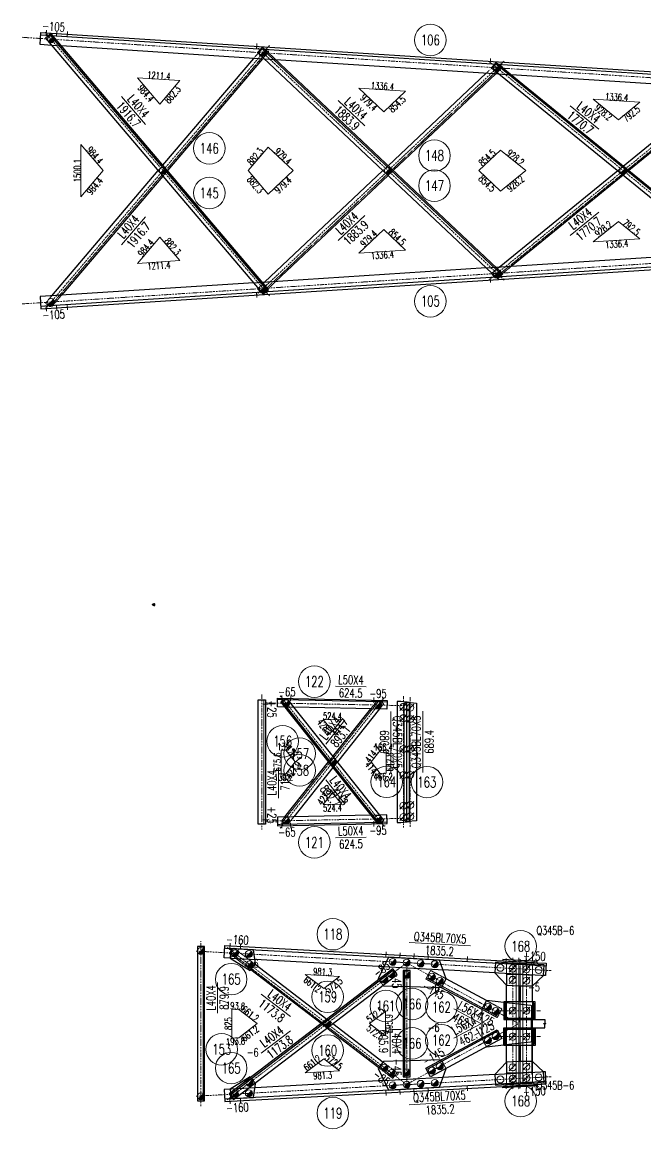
# Model space of a CAD drawing. Extents: x 4047 to 43290, y -150151 to -101862.
# Drawn here: x 24403 to 27959, y -108177 to -101862 of the extents above; entities that cross this region are included whole.
import ezdxf
from ezdxf.enums import TextEntityAlignment as Align

# ---------------------------------------------------------------- set-up
doc = ezdxf.new("R2010")
doc.units = 0
doc.header["$MEASUREMENT"] = 0
doc.linetypes.add('Dash', pattern=[2.75, 2, -0.75])
doc.linetypes.add('DashDot', pattern=[15.6, 9, -3, 0.6, -3])
doc.layers.get('0').update_dxf_attribs({"linetype": 'CONTINUOUS', "lineweight": 25})
doc.layers.get('Defpoints').update_dxf_attribs({"linetype": 'CONTINUOUS'})
doc.styles.get("Standard").update_dxf_attribs({"font": 'simplex.shx', "width": 0.7, "height": 3, "bigfont": 'gbhzfs.shx'})
doc.dimstyles.new('ISO-25$0', dxfattribs={"dimtxt": 2, "dimasz": 1.5, "dimexe": 1.25, "dimexo": 0.625, "dimtad": 1, "dimdsep": 46, "dimtxsty": 'Standard', "dimcen": 2.5, "dimclrd": 150, "dimclre": 2, "dimclrt": 6, "dimadec": 0, "dimazin": 0, "dimtfac": 1, "dimtmove": 0, "dimatfit": 0, "dimfxl": 0, "dimarcsym": 0})

# ---------------------------------------------------------------- blocks, each defined once
blk = doc.blocks.new('M16X50S')
at = {"color": 3, "linetype": 'Continuous', "lineweight": 13}
blk.add_line((-1, -1), (1, 1), dxfattribs=at)
blk.add_circle((0, 0), 1, dxfattribs=at)
for radius in [0.9, 0.8, 0.7, 0.6, 0.5, 0.4, 0.3, 0.2, 0.1]:
    blk.add_arc((0, 0), radius, 225, 45, dxfattribs=at)
blk = doc.blocks.new('M20X55S')
at = {"color": 3, "linetype": 'Continuous', "lineweight": 13}
blk.add_line((-1, -1), (1, 1), dxfattribs=at)
blk.add_circle((0, 0), 1, dxfattribs=at)
blk = doc.blocks.new('M20X45S')
at = {"color": 3, "linetype": 'Continuous', "lineweight": 13}
blk.add_circle((0, 0), 1, dxfattribs=at)
blk = doc.blocks.new('M16X40S')
at = {"color": 3, "linetype": 'Continuous', "lineweight": 13}
blk.add_line((-0.707, -0.707), (0.707, 0.707), dxfattribs=at)
blk.add_circle((0, 0), 1, dxfattribs=at)
for radius in [0.9, 0.8, 0.7, 0.6, 0.5, 0.4, 0.3, 0.2, 0.1]:
    blk.add_arc((0, 0), radius, 225, 45, dxfattribs=at)
blk = doc.blocks.new('*D206')
at = {"color": 2, "linetype": 'Continuous', "lineweight": -2}
for p, q in [((27323.1, -107553), (27382.2, -107553)), ((27323.1, -107601), (27382.2, -107601))]:
    blk.add_line(p, q, dxfattribs=at)
at = {"color": 150, "linetype": 'Continuous', "lineweight": -2}
for p, q in [((27382, -107553.2), (27382, -107575.4)), ((27382, -107600.8), (27382, -107578.6))]:
    blk.add_line(p, q, dxfattribs=at)
at = {"color": 150, "linetype": 'Continuous'}
for points in [[(27382, -107553.2), (27382, -107553.2), (27382, -107553)], [(27382, -107600.8), (27382, -107600.8), (27382, -107601)]]:
    blk.add_solid(points, dxfattribs=at)
at = {"layer": 'Defpoints', "color": 0, "linetype": 'Continuous'}
for p in [(27323, -107553), (27323, -107601), (27382, -107601)]:
    blk.add_point(p, dxfattribs=at)
at = {"color": 6, "linetype": 'Continuous', "insert": (27382, -107577), "char_height": 3, "attachment_point": 5}
blk.add_mtext('\\A1;48.0000', dxfattribs=at)

msp = doc.modelspace()

# ---------------------------------------------------------------- linework, layer by layer
at = {"color": 2, "linetype": 'DashDot', "lineweight": 15}
for p, q in [((25812.62395, -103423.83832), (24532.49449, -101917.6381)), ((24403.45315, -101948.95549), (31179.01487, -102384.77185)), ((25812.62395, -101995.39627), (24532.49449, -103501.59648)), ((27150.63668, -103333.9011), (25737.00934, -101999.55168)), ((27150.63668, -102085.33349), (25737.00934, -103419.6829)), ((28486.90368, -103245.11992), (27068.01215, -102088.33286)), ((28486.90368, -102174.11467), (27068.01215, -103330.90172)), ((24403.45315, -103470.2791), (31179.01487, -103034.46273)), ((25769.69268, -105698.96205), (25769.69268, -106468.9232)), ((25874.46789, -105705.88096), (26467.35763, -106451.62405)), ((26576.54994, -106458.66147), (26576.54994, -105709.22378)), ((26615.83343, -106454.37077), (26615.83343, -105713.51448)), ((25793.71929, -105746.59513), (26578.10281, -105762.12059)), ((25874.48863, -106462.26566), (26467.34674, -105715.99982)), ((25793.71929, -106421.29012), (26578.10281, -106405.76466)), ((25396.3089, -107163.10255), (27418.4543, -107274.33889)), ((25422.42156, -108046.99285), (25422.42156, -107107.05882)), ((26595.75522, -107924.9698), (25572.28965, -107141.75616)), ((26595.75583, -107229.08284), (25572.29874, -108012.29048)), ((26590.74458, -107228.83746), (27234.73653, -107577.07089)), ((26595.75584, -107229.08286), (26595.75584, -107924.96881)), ((27199.72602, -107202.30698), (27199.72602, -107951.74468)), ((27234.72602, -107202.30698), (27234.72602, -107951.74468)), ((27277.72602, -107206.59769), (27277.72602, -107947.45397)), ((27118.72602, -107503.02583), (27358.72602, -107503.02583)), ((26590.73967, -107925.24265), (27234.71729, -107577.01686)), ((27118.72602, -107651.02583), (27358.72602, -107651.02583)), ((25396.3089, -107990.94911), (27418.4543, -107879.71277))]:
    msp.add_line(p, q, dxfattribs=at)
at = {"color": 1, "linetype": 'Dash', "lineweight": 20}
for p, q in [((24509.52039, -101935.73659), (31150.36052, -102362.88742)), ((25802.33943, -102026.02678), (24563.00921, -103484.22261)), ((24627.41032, -101998.43314), (24571.87938, -101994.86129)), ((25723.85535, -102068.95847), (25769.53736, -102015.20903)), ((25769.53736, -102015.20903), (25790.90981, -102016.31268)), ((25808.43523, -102031.20764), (25773.62952, -102072.16003)), ((25790.90981, -102016.31268), (25808.43523, -102031.20764)), ((25848.14601, -102076.95307), (25785.61146, -102072.93073)), ((27048.57698, -102154.16696), (27104.91128, -102100.99195)), ((27104.91128, -102100.99195), (27125.38845, -102102.29011)), ((27125.38845, -102102.29011), (27142.54899, -102120.47021)), ((27137.05762, -102114.65258), (25768.66237, -103406.30658)), ((27142.54899, -102120.47021), (27103.13261, -102157.67607)), ((27191.70644, -102163.3733), (27122.98195, -102158.95282)), ((28471.23452, -102202.37201), (27098.8466, -103321.24582)), ((25179.3552, -102709.61729), (25205.6028, -102678.73437)), ((26460.12558, -102709.61729), (26489.2622, -102682.11469)), ((25231.8504, -102709.61729), (25205.6028, -102740.50021)), ((26518.39882, -102709.61729), (26489.2622, -102737.11989)), ((27798.41581, -102709.61729), (27830.06702, -102683.81285)), ((27861.71823, -102709.61729), (27830.06702, -102735.42174)), ((24509.52039, -103483.49799), (31150.36052, -103056.34716)), ((27103.1326, -103261.55851), (27048.57697, -103265.06763)), ((27078.62621, -103296.4439), (27122.98195, -103260.28177)), ((27098.8466, -103321.24582), (27078.62621, -103296.4439)), ((27191.70644, -103255.86128), (27113.20243, -103319.86366)), ((25773.62952, -103347.07455), (25723.85535, -103350.27611)), ((25745.09703, -103384.54618), (25785.61146, -103346.30385)), ((25848.14601, -103342.28151), (25780.55313, -103406.0837)), ((27113.20243, -103319.86366), (27098.8466, -103321.24582)), ((24536.68321, -103465.7851), (24571.87938, -103424.37329)), ((24627.41032, -103420.80144), (24574.28587, -103483.30767)), ((25765.68968, -103406.3623), (25745.09703, -103384.54618)), ((25780.55313, -103406.0837), (25765.68968, -103406.3623)), ((24558.78047, -103484.56571), (24536.68321, -103465.7851)), ((24574.28587, -103483.30767), (24558.78047, -103484.56571)), ((25781.69268, -105728.96205), (25781.69268, -106438.9232)), ((25859.10235, -105727.88535), (26483.5172, -105740.24452)), ((25884.99781, -106429.74556), (26433.69155, -105739.07206)), ((25952.37834, -105771.73981), (25900.46025, -105770.71219)), ((26390.63073, -105780.41423), (26423.69542, -105738.79373)), ((26423.69542, -105738.79373), (26448.68574, -105739.48954)), ((26464.34555, -105751.93021), (26440.92605, -105781.40973)), ((26448.68574, -105739.48954), (26464.34555, -105751.93021)), ((26149.49316, -106083.94846), (26175.03407, -106051.79859)), ((26200.58679, -106083.93907), (26175.04588, -106116.08894)), ((25883.71015, -106418.50536), (25900.66038, -106397.1691)), ((25952.56269, -106396.14179), (25918.13995, -106439.47175)), ((26441.1101, -106386.47188), (26390.80069, -106387.46766)), ((25859.10235, -106439.9999), (26483.5172, -106427.64073)), ((25885.31973, -106432.55561), (25883.71015, -106418.50536)), ((25893.93262, -106439.39797), (25885.31973, -106432.55561)), ((25918.13995, -106439.47175), (25893.93262, -106439.39797)), ((25434.42156, -108016.99285), (25434.42156, -107137.05882)), ((25557.44052, -107146.92846), (27389.87274, -107247.72885)), ((25583.95919, -107175.87061), (25605.23019, -107148.07593)), ((25605.23019, -107148.07593), (25612.23964, -107147.14389)), ((25612.23964, -107147.14389), (25731.42175, -107238.34876)), ((25707.11203, -107270.11412), (25583.95919, -107175.87061)), ((26520.95983, -107882.8427), (25588.82114, -107169.51754)), ((25730.90423, -107211.55369), (25589.42145, -107203.77085)), ((27143.29177, -107219.14198), (27338.55436, -107229.8832)), ((26801.76717, -107270.46086), (26466.7587, -107252.03236)), ((26731.61571, -107273.1809), (26704.96684, -107322.4337)), ((26819.57687, -107320.74519), (26731.61571, -107273.1809)), ((27375.92728, -107302.04488), (27098.2292, -107286.76896)), ((27164.72603, -107357.30672), (27164.72602, -107232.30698)), ((27164.72602, -107232.30698), (27184.72602, -107232.30698)), ((27184.72602, -107232.30698), (27234.72602, -107237.30698)), ((27219.72602, -107235.80698), (27219.72602, -107918.24468)), ((27234.72602, -107237.30698), (27234.72602, -107361.15749)), ((27252.72602, -107236.59769), (27242.72602, -107246.59769)), ((27242.72602, -107246.59769), (27242.72603, -107361.59743)), ((27262.72602, -107236.59769), (27252.72602, -107236.59769)), ((27257.72602, -107231.59769), (27257.72602, -107922.45397)), ((27312.72602, -107241.59769), (27262.72602, -107236.59769)), ((27312.72602, -107361.59756), (27312.72602, -107241.59769)), ((26436.6841, -107325.62932), (26460.99315, -107357.39518)), ((26704.96684, -107322.4337), (26792.8629, -107369.96278)), ((26708.77382, -107315.39759), (27115.26503, -107535.20441)), ((26575.75584, -107364.28686), (26615.75584, -107365.3326)), ((27138.10691, -107492.98773), (27050.12809, -107445.41389)), ((27307.72602, -107473.02583), (27148.72602, -107455.96952)), ((27164.72603, -107701.02583), (27164.72603, -107453.02583)), ((27234.72602, -107453.02583), (27234.72602, -107701.02583)), ((27242.72603, -107453.02583), (27242.72603, -107701.02583)), ((27307.72602, -107553.02583), (27307.72602, -107473.02583)), ((27312.72602, -107553.02583), (27312.72602, -107453.02583)), ((27023.49708, -107494.67635), (27111.45805, -107542.24053)), ((27111.45805, -107542.24053), (27138.10691, -107492.98773)), ((26141.08002, -107602.21093), (26108.17045, -107577.02667)), ((26141.08001, -107551.8424), (26173.98958, -107577.02666)), ((27307.72602, -107681.02583), (27307.72602, -107601.02583)), ((27312.72602, -107701.02583), (27312.72602, -107601.02583)), ((27023.49399, -107659.4027), (27023.49399, -107659.41969)), ((27023.49399, -107659.41969), (27050.12839, -107708.66332)), ((27148.72602, -107698.09006), (27307.72602, -107681.02583)), ((26460.99381, -107796.6585), (26540.4076, -107857.43042)), ((26615.75584, -107788.7192), (26575.75584, -107789.76534)), ((26792.94895, -107784.08499), (26792.91613, -107784.08585)), ((26819.5834, -107833.3287), (26792.94895, -107784.08499)), ((27164.72602, -107921.74468), (27164.72603, -107796.74494)), ((27234.72602, -107792.89418), (27234.72602, -107916.74468)), ((27242.72603, -107792.4541), (27242.72602, -107907.45397)), ((27312.72602, -107912.45397), (27312.72602, -107792.4541)), ((26516.09789, -107889.19577), (26436.6841, -107828.42386)), ((26540.4076, -107857.43042), (26516.09789, -107889.19577)), ((27375.92728, -107852.00679), (27098.2292, -107867.2827)), ((25557.44052, -108007.12321), (27389.87274, -107906.32281)), ((25731.37067, -107915.74384), (25707.06162, -107883.97798)), ((26801.76906, -107883.5907), (26466.75887, -107902.0193)), ((27184.72602, -107921.74468), (27164.72602, -107921.74468)), ((27234.72602, -107916.74468), (27184.72602, -107921.74468)), ((27242.72602, -107907.45397), (27252.72602, -107917.45397)), ((27252.72602, -107917.45397), (27262.72602, -107917.45397)), ((27262.72602, -107917.45397), (27312.72602, -107912.45397)), ((25730.85586, -107942.50064), (25589.36697, -107950.28381)), ((25590.62123, -107973.08479), (25591.43822, -107987.93667)), ((27143.29177, -107934.90968), (27338.55436, -107924.16847)), ((25604.15438, -108004.55352), (25616.18324, -108003.89182))]:
    msp.add_line(p, q, dxfattribs=at)
at = {"color": 7, "linetype": 'Continuous', "lineweight": 30}
for p, q in [((25802.33943, -103393.2078), (24559.12357, -101930.44013)), ((27137.05762, -103304.58201), (25767.06252, -102011.41787)), ((28471.23452, -103216.86258), (27098.8466, -102097.98876)), ((25883.74437, -105736.83168), (26437.22045, -106432.99983)), ((26595.83343, -106429.37077), (26595.83343, -105738.51448)), ((26596.54994, -106425.16147), (26596.54994, -105742.72378)), ((26520.96065, -107271.20981), (25588.83042, -107984.52893)), ((26583.75584, -107274.08286), (26583.75584, -107879.96881)), ((26708.77154, -107838.68108), (27115.24842, -107618.88193))]:
    msp.add_line(p, q, dxfattribs=at)
at = {"color": 1, "linetype": 'Continuous', "lineweight": 18}
for p, q in [((25302.26011, -102195.85266), (25060.48157, -102180.30103)), ((25060.48157, -102180.30103), (25187.97956, -102330.31515)), ((25187.97956, -102330.31515), (25302.26011, -102195.85266)), ((26589.30362, -102256.61968), (26322.57664, -102239.46332)), ((26322.57664, -102239.46332), (26465.02796, -102373.92581)), ((26465.02796, -102373.92581), (26589.30362, -102256.61968)), ((27924.8505, -102319.52634), (27658.12352, -102302.36998)), ((27658.12352, -102302.36998), (27802.00883, -102419.67611)), ((27802.00883, -102419.67611), (27924.8505, -102319.52634)), ((24865.60818, -102709.61729), (24738.11019, -102559.60317)), ((24738.11019, -102559.60317), (24738.11019, -102859.63141)), ((25805.17634, -102575.15481), (25690.89578, -102709.61729)), ((25947.62766, -102709.61729), (25805.17634, -102575.15481)), ((27130.25012, -102592.31117), (27005.97447, -102709.61729)), ((27274.13543, -102709.61729), (27130.25012, -102592.31117)), ((24738.11019, -102859.63141), (24865.60818, -102709.61729)), ((25690.89578, -102709.61729), (25805.17634, -102844.07978)), ((25805.17634, -102844.07978), (25947.62766, -102709.61729)), ((27005.97447, -102709.61729), (27130.25012, -102826.92342)), ((27130.25012, -102826.92342), (27274.13543, -102709.61729)), ((26465.02796, -103045.30877), (26322.57664, -103179.77126)), ((26589.30362, -103162.6149), (26465.02796, -103045.30877)), ((27802.00883, -102999.55848), (27658.12352, -103116.8646)), ((27924.8505, -103099.70824), (27802.00883, -102999.55848)), ((25187.97956, -103088.91943), (25060.48157, -103238.93355)), ((25302.26011, -103223.38192), (25187.97956, -103088.91943)), ((27658.12352, -103116.8646), (27924.8505, -103099.70824)), ((26322.57664, -103179.77126), (26589.30362, -103162.6149)), ((25060.48157, -103238.93355), (25302.26011, -103223.38192)), ((26224.37752, -105843.06619), (26119.50887, -105840.9905)), ((26119.50887, -105840.9905), (26172.78777, -105908.00528)), ((26172.78777, -105908.00528), (26224.37752, -105843.06619)), ((25906.83663, -106016.92761), (25879.04607, -106016.37754)), ((25879.04607, -106016.37754), (25879.04607, -106151.50677)), ((25960.11553, -106083.94238), (25906.83663, -106016.92761)), ((26444.99399, -106019.00335), (26393.40424, -106083.94243)), ((26478.27317, -106019.66205), (26444.99399, -106019.00335)), ((26478.27317, -106148.22237), (26478.27317, -106019.66205)), ((25906.8778, -106150.95589), (25960.11553, -106083.94238)), ((26393.40424, -106083.94243), (26445.03194, -106148.88032)), ((25879.04607, -106151.50677), (25906.8778, -106150.95589)), ((26445.03194, -106148.88032), (26478.27317, -106148.22237)), ((26172.89328, -106259.87895), (26119.65555, -106326.89245)), ((26224.52098, -106324.81683), (26172.89328, -106259.87895)), ((26119.65555, -106326.89245), (26224.52098, -106324.81683)), ((26213.23383, -107307.49549), (26017.27755, -107296.71611)), ((26017.27755, -107296.71611), (26122.29869, -107377.08422)), ((26122.29869, -107377.08422), (26213.23383, -107307.49549)), ((25638.05478, -107496.658), (25599.34423, -107494.52857)), ((25599.34423, -107494.52857), (25599.34423, -107659.52331)), ((25743.07592, -107577.02611), (25638.05478, -107496.658)), ((26474.50864, -107507.4375), (26383.57349, -107577.02623)), ((26474.50846, -107646.61464), (26474.50864, -107507.4375)), ((25638.05532, -107657.39385), (25743.07592, -107577.02611)), ((26383.57349, -107577.02623), (26474.50846, -107646.61464)), ((25599.34423, -107659.52331), (25638.05532, -107657.39385)), ((26122.29917, -107776.9682), (26017.27857, -107857.33594)), ((26213.23413, -107846.5566), (26122.29917, -107776.9682)), ((26017.27857, -107857.33594), (26213.23413, -107846.5566))]:
    msp.add_line(p, q, dxfattribs=at)
at = {"color": 7, "linetype": 'Continuous', "lineweight": 13}
for p, q in [((25106.0667, -102445.80923), (24970.06921, -102285.7946)), ((26357.05695, -102454.18891), (26204.34412, -102310.04041)), ((27690.13722, -102472.96487), (27527.37457, -102340.26852)), ((25106.0667, -102973.42535), (24970.06921, -103133.43999)), ((26357.05695, -102965.04567), (26204.34412, -103109.19418)), ((27690.13722, -102946.26971), (27527.37457, -103078.96606)), ((26189.53856, -105651.40949), (26364.50429, -105654.87262)), ((26505.83343, -106145.46658), (26505.83343, -105795.46658)), ((26686.54994, -106144.03634), (26686.54994, -105794.03634)), ((26134.69499, -105982.00351), (26243.55086, -105844.98015)), ((25864.69268, -106114.76948), (25864.69268, -106289.76948)), ((26134.68902, -106185.84422), (26243.5952, -106322.82759)), ((26189.53856, -106516.47576), (26364.50429, -106513.01263)), ((26609.26952, -107114.65253), (26958.74117, -107133.87664)), ((25517.42156, -107517.87016), (25517.42156, -107342.87016)), ((25932.47679, -107537.01694), (25765.70597, -107409.39448)), ((26863.3027, -107493.31542), (27017.23837, -107576.55489)), ((27309.72602, -107516.93212), (27309.72602, -107866.93212)), ((26500.75584, -107590.50682), (26500.75584, -107765.50682)), ((26863.30178, -107660.76248), (27017.23744, -107577.52299)), ((25932.48462, -107617.03047), (25765.71383, -107744.65297)), ((26609.26952, -108039.39914), (26958.74117, -108020.17503))]:
    msp.add_line(p, q, dxfattribs=at)
at = {"color": 2, "linetype": 'Continuous', "lineweight": 13}
msp.add_line((25156.83838, -105180.95624), (25156.83838, -105190.95624), dxfattribs=at)
msp.add_line((25156.83838, -105180.95624), (25156.83838, -105190.95624), dxfattribs=at)
msp.add_line((25156.83838, -105180.95624), (25156.83838, -105190.95624), dxfattribs=at)
at = {"color": 7, "linetype": 'Continuous', "lineweight": 30}
for points in [[(24505.98999, -101990.62317), (24510.48323, -101920.76753)], [(24510.48323, -101920.76753), (31151.32335, -102347.91836)], [(24563.35232, -101930.78323), (24536.68321, -101953.44948)], [(24536.68321, -101953.44948), (25777.95625, -103413.93123)], [(24570.40022, -101931.35507), (24563.35232, -101930.78323)], [(25808.43523, -103388.02694), (24570.40022, -101931.35507)], [(24571.87938, -101994.86129), (24505.98999, -101990.62317)], [(25785.61146, -102072.93073), (24627.41032, -101998.43314)], [(25772.55389, -102005.60024), (25745.09703, -102034.6884)], [(25745.09703, -102034.6884), (27115.09213, -103327.85254)], [(27142.54899, -103298.76438), (25772.55389, -102005.60024)], [(25205.6028, -102678.73437), (25723.85535, -102068.95847)], [(25773.62952, -102072.16003), (25231.8504, -102709.61729)], [(27122.98195, -102158.95282), (25848.14601, -102076.95307)], [(27103.9017, -102091.78828), (27078.62621, -102122.79068)], [(28476.28962, -103210.66209), (27103.9017, -102091.78828)], [(26489.2622, -102682.11469), (27048.57698, -102154.16696)], [(27103.13261, -102157.67607), (26518.39882, -102709.61729)], [(27078.62621, -102122.79068), (28451.01412, -103241.6645)], [(28459.58248, -102244.92538), (27191.70644, -102163.3733)], [(27830.06702, -102683.81285), (28375.06552, -102239.4891)], [(28433.73886, -102243.26307), (27861.71823, -102709.61729)], [(24571.87938, -103424.37329), (25179.3552, -102709.61729)], [(25205.6028, -102740.50021), (24627.41032, -103420.80144)], [(25785.61146, -103346.30385), (26460.12558, -102709.61729)], [(26489.2622, -102737.11989), (25848.14601, -103342.28151)], [(27122.98195, -103260.28177), (27798.41581, -102709.61729)], [(27830.06702, -102735.42174), (27191.70644, -103255.86128)], [(24510.48323, -103498.46706), (31151.32335, -103071.31623)], [(28375.06552, -103179.74549), (27103.1326, -103261.55851)], [(27048.57697, -103265.06763), (25773.62952, -103347.07455)], [(27115.09213, -103327.85254), (27142.54899, -103298.76438)], [(25723.85535, -103350.27611), (24505.98999, -103428.61141)], [(24505.98999, -103428.61141), (24510.48323, -103498.46706)], [(25777.95625, -103413.93123), (25808.43523, -103388.02694)], [(25157.83838, -105180.95624), (25154.33838, -105180.95624)], [(25154.33838, -105180.95624), (25154.33838, -105190.95624)], [(25154.33838, -105190.95624), (25159.33838, -105190.95624)], [(25159.33838, -105183.45624), (25157.83838, -105180.95624)], [(25159.33838, -105190.95624), (25159.33838, -105183.45624)], [(25749.69268, -106438.9232), (25749.69268, -105728.96205)], [(25749.69268, -105728.96205), (25789.69268, -105728.96205)], [(25789.69268, -105728.96205), (25789.69268, -106438.9232)], [(25858.2712, -105769.87713), (25859.26066, -105719.88692)], [(25900.46025, -105770.71219), (25858.2712, -105769.87713)], [(25859.26066, -105719.88692), (26483.67551, -105732.24609)], [(25897.05133, -105726.25222), (25877.48228, -105741.81025)], [(25877.48228, -105741.81025), (26426.80955, -106432.75999)], [(25916.26061, -105726.31055), (25897.05133, -105726.25222)], [(26464.34324, -106415.69477), (25916.26061, -105726.31055)], [(26482.68605, -105782.2363), (25952.37834, -105771.73981)], [(26483.67551, -105732.24609), (26482.68605, -105782.2363)], [(26561.54994, -105739.22378), (26541.54994, -105739.22378)], [(26541.54994, -105739.22378), (26541.54994, -106428.66147)], [(26611.54994, -105744.22378), (26561.54994, -105739.22378)], [(26580.83343, -105753.51448), (26590.83343, -105743.51448)], [(26580.83343, -106414.37077), (26580.83343, -105753.51448)], [(26590.83343, -105743.51448), (26600.83343, -105743.51448)], [(26600.83343, -105743.51448), (26650.83343, -105748.51448)], [(26611.54994, -106423.66147), (26611.54994, -105744.22378)], [(26650.83343, -105748.51448), (26650.83343, -106419.37077)], [(26175.03407, -106051.79859), (26390.63073, -105780.41423)], [(26440.92605, -105781.40973), (26200.58679, -106083.93907)], [(25900.66038, -106397.1691), (26149.49316, -106083.94846)], [(26175.04588, -106116.08894), (25952.56269, -106396.14179)], [(26390.80069, -106387.46766), (25858.2712, -106398.00812)], [(25858.2712, -106398.00812), (25859.26066, -106447.99833)], [(26482.68605, -106385.64895), (26441.1101, -106386.47188)], [(26483.67551, -106435.63916), (26482.68605, -106385.64895)], [(25789.69268, -106438.9232), (25749.69268, -106438.9232)], [(25859.26066, -106447.99833), (26483.67551, -106435.63916)], [(26426.80955, -106432.75999), (26442.42591, -106433.11976)], [(26442.42591, -106433.11976), (26464.34324, -106415.69477)], [(26541.54994, -106428.66147), (26561.54994, -106428.66147)], [(26561.54994, -106428.66147), (26611.54994, -106423.66147)], [(26590.83343, -106424.37077), (26580.83343, -106414.37077)], [(26600.83343, -106424.37077), (26590.83343, -106424.37077)], [(26650.83343, -106419.37077), (26600.83343, -106424.37077)], [(25442.42156, -107137.05882), (25402.42156, -107137.05882)], [(25402.42156, -107137.05882), (25402.42156, -108016.99285)], [(25442.42156, -108016.99285), (25442.42156, -107137.05882)], [(25554.41959, -107201.84543), (25558.26441, -107131.9511)], [(25558.26441, -107131.9511), (27143.29177, -107219.14198)], [(25592.44239, -107148.85388), (25589.42145, -107203.77085)], [(25722.24614, -107155.99426), (25592.44239, -107148.85388)], [(25734.46096, -107234.37744), (25722.24614, -107155.99426)], [(25589.42145, -107203.77085), (25554.41959, -107201.84543)], [(25589.42145, -107203.77085), (25704.07419, -107274.08365)], [(26466.7587, -107252.03236), (25730.90423, -107211.55369)], [(26492.28748, -107198.35352), (26433.64554, -107321.65868)], [(26781.84971, -107214.28207), (26492.28748, -107198.35352)], [(26819.58772, -107320.72515), (26781.84971, -107214.28207)], [(27101.52476, -107226.85954), (27098.2292, -107286.76896)], [(27379.22284, -107242.13545), (27101.52476, -107226.85954)], [(27143.73091, -107211.15909), (27143.29177, -107219.14198)], [(27143.29177, -107219.14198), (27338.55436, -107229.8832)], [(27338.99349, -107221.9003), (27143.73091, -107211.15909)], [(27338.55436, -107229.8832), (27338.99349, -107221.9003)], [(26516.09884, -107264.85664), (25583.96861, -107978.17576)], [(25704.07419, -107274.08365), (25734.46096, -107234.37744)], [(26108.17045, -107577.02667), (25707.11203, -107270.11412)], [(25731.42175, -107238.34876), (26141.08001, -107551.8424)], [(26540.40789, -107296.6225), (26516.09884, -107264.85664)], [(26575.75584, -107274.08286), (26575.75584, -107879.96881)], [(26615.75584, -107274.08286), (26575.75584, -107274.08286)], [(26615.75584, -107879.96881), (26615.75584, -107274.08286)], [(27098.2292, -107286.76896), (26801.76717, -107270.46086)], [(27098.2292, -107286.76896), (27164.72603, -107357.30672)], [(27338.55436, -107229.8832), (27390.69663, -107232.7515)], [(27375.92728, -107302.04488), (27379.22284, -107242.13545)], [(27390.69663, -107232.7515), (27386.85181, -107302.64583)], [(25608.27766, -108009.94162), (26540.40789, -107296.6225)], [(26433.64554, -107321.65868), (26436.6841, -107325.62932)], [(26792.94587, -107369.96495), (26819.58772, -107320.72515)], [(27050.12809, -107445.41389), (26819.57687, -107320.74519)], [(27234.72602, -107297.30685), (27164.72602, -107297.30685)], [(27164.72602, -107297.30685), (27164.72602, -107357.30685)], [(27312.72602, -107301.59756), (27234.72602, -107297.30685)], [(27312.72602, -107361.59756), (27312.72602, -107301.59756)], [(27312.72603, -107361.59743), (27375.92728, -107302.04488)], [(27386.85181, -107302.64583), (27375.92728, -107302.04488)], [(26460.99315, -107357.39518), (26464.03185, -107361.36601)], [(26464.03185, -107361.36601), (26575.75584, -107364.28686)], [(26615.75584, -107365.3326), (26792.94587, -107369.96495)], [(26792.8629, -107369.96278), (27023.49708, -107494.67635)], [(27164.72602, -107357.30685), (27242.72602, -107361.59756)], [(27164.72603, -107453.02583), (27164.72603, -107357.30672)], [(27164.72603, -107357.30672), (27242.72603, -107361.59743)], [(27234.72602, -107361.15749), (27234.72602, -107453.02583)], [(27242.72602, -107361.59756), (27312.72602, -107361.59756)], [(27242.72603, -107361.59743), (27242.72603, -107453.02583)], [(27242.72603, -107361.59743), (27312.72603, -107361.59743)], [(27312.72602, -107453.02583), (27312.72602, -107361.59756)], [(27050.13893, -107445.39385), (27023.49708, -107494.63368)], [(27148.72602, -107455.96952), (27050.13893, -107445.39385)], [(27328.72602, -107453.02583), (27148.72602, -107453.02583)], [(27148.72602, -107453.02583), (27148.72602, -107553.02583)], [(27156.72602, -107460.02583), (27156.72602, -107530.02583)], [(27162.72602, -107460.02583), (27156.72602, -107460.02583)], [(27156.72602, -107460.02583), (27156.72602, -107545.02583)], [(27162.72602, -107460.02583), (27156.72602, -107460.02583)], [(27162.72602, -107530.02583), (27162.72602, -107460.02583)], [(27162.72602, -107545.02583), (27162.72602, -107460.02583)], [(27314.72602, -107460.02583), (27314.72602, -107530.02583)], [(27320.72602, -107460.02583), (27314.72602, -107460.02583)], [(27314.72602, -107460.02583), (27314.72602, -107545.02583)], [(27320.72602, -107460.02583), (27314.72602, -107460.02583)], [(27320.72602, -107530.02583), (27320.72602, -107460.02583)], [(27320.72602, -107545.02583), (27320.72602, -107460.02583)], [(27328.72602, -107553.02583), (27328.72602, -107453.02583)], [(27023.49708, -107494.63368), (27023.49399, -107659.4027)], [(27148.72602, -107545.02583), (27328.72602, -107545.02583)], [(26436.6841, -107828.42386), (26141.08002, -107602.21093)], [(26173.98958, -107577.02666), (26460.99381, -107796.6585)], [(27148.72602, -107553.02583), (27328.72602, -107553.02583)], [(27148.72602, -107601.02583), (27328.72602, -107601.02583)], [(27148.72602, -107701.02583), (27148.72602, -107601.02583)], [(27307.72602, -107601.02583), (27307.72602, -107553.02583)], [(27312.72602, -107601.02583), (27312.72602, -107553.02583)], [(27328.72602, -107601.02583), (27328.72602, -107701.02583)], [(26704.96561, -107831.6444), (27111.44249, -107611.84525)], [(27138.084, -107661.10202), (26731.60712, -107880.90118)], [(27111.44249, -107611.84525), (27138.084, -107661.10202)], [(27148.72602, -107609.02583), (27328.72602, -107609.02583)], [(27156.72602, -107694.02583), (27156.72602, -107609.02583)], [(27156.72602, -107694.02583), (27156.72602, -107624.02583)], [(27162.72602, -107609.02583), (27162.72602, -107694.02583)], [(27162.72602, -107624.02583), (27162.72602, -107694.02583)], [(27314.72602, -107694.02583), (27314.72602, -107609.02583)], [(27314.72602, -107694.02583), (27314.72602, -107624.02583)], [(27320.72602, -107609.02583), (27320.72602, -107694.02583)], [(27320.72602, -107624.02583), (27320.72602, -107694.02583)], [(27050.12839, -107708.66332), (27050.13271, -107708.67131)], [(27050.13271, -107708.67131), (27148.72602, -107698.09006)], [(27328.72602, -107701.02583), (27148.72602, -107701.02583)], [(27162.72602, -107694.02583), (27156.72602, -107694.02583)], [(27162.72602, -107694.02583), (27156.72602, -107694.02583)], [(27164.72603, -107796.74494), (27164.72603, -107701.02583)], [(27234.72602, -107701.02583), (27234.72602, -107792.89418)], [(27242.72603, -107701.02583), (27242.72603, -107792.4541)], [(27312.72602, -107792.4541), (27312.72602, -107701.02583)], [(27320.72602, -107694.02583), (27314.72602, -107694.02583)], [(27320.72602, -107694.02583), (27314.72602, -107694.02583)], [(26464.03296, -107792.68727), (26433.64619, -107832.39347)], [(26575.75584, -107789.76534), (26464.03296, -107792.68727)], [(26792.91613, -107784.08585), (26615.75584, -107788.7192)], [(27164.72603, -107796.74494), (27098.2292, -107867.2827)], [(27242.72602, -107792.4541), (27164.72602, -107796.74481)], [(27164.72602, -107796.74481), (27164.72602, -107856.74481)], [(27242.72603, -107792.45423), (27164.72603, -107796.74494)], [(27312.72602, -107792.4541), (27242.72602, -107792.4541)], [(27312.72603, -107792.45423), (27242.72603, -107792.45423)], [(27312.72602, -107852.4541), (27312.72602, -107792.4541)], [(27375.92728, -107852.00679), (27312.72603, -107792.45423)], [(26433.64619, -107832.39347), (26492.28748, -107955.69814)], [(26731.60712, -107880.90118), (26704.96561, -107831.6444)], [(26781.84971, -107939.7696), (26819.58766, -107833.33659)], [(26819.58766, -107833.33659), (26819.5834, -107833.3287)], [(27164.72602, -107856.74481), (27234.72602, -107856.74481)], [(27234.72602, -107856.74481), (27312.72602, -107852.4541)], [(27386.85181, -107851.40584), (27375.92728, -107852.00679)], [(27379.22284, -107911.91621), (27375.92728, -107852.00679)], [(27390.69663, -107921.30017), (27386.85181, -107851.40584)], [(25704.02291, -107880.00714), (25589.36697, -107950.28381)], [(25707.06162, -107883.97798), (25704.02291, -107880.00714)], [(25722.19166, -107998.0604), (25734.40922, -107919.71448)], [(26466.75887, -107902.0193), (25730.85586, -107942.50064)], [(25734.40922, -107919.71448), (25731.37067, -107915.74384)], [(26575.75584, -107879.96881), (26615.75584, -107879.96881)], [(27098.2292, -107867.2827), (26801.76906, -107883.5907)], [(27098.2292, -107867.2827), (27101.52476, -107927.19213)], [(27101.52476, -107927.19213), (27379.22284, -107911.91621)], [(27338.55436, -107924.16847), (27390.69663, -107921.30017)], [(25589.36697, -107950.28381), (25554.41959, -107952.20623)], [(25554.41959, -107952.20623), (25558.26441, -108022.10056)], [(25558.26441, -108022.10056), (27143.29177, -107934.90968)], [(25583.96861, -107978.17576), (25608.27766, -108009.94162)], [(25589.36697, -107950.28381), (25590.62123, -107973.08479)], [(26492.28748, -107955.69814), (26781.84971, -107939.7696)], [(27143.29177, -107934.90968), (27338.55436, -107924.16847)], [(27143.73091, -107942.89258), (27143.29177, -107934.90968)], [(27338.99349, -107932.15136), (27143.73091, -107942.89258)], [(27338.55436, -107924.16847), (27338.99349, -107932.15136)], [(25402.42156, -108016.99285), (25442.42156, -108016.99285)], [(25591.43822, -107987.93667), (25592.3879, -108005.20078)], [(25592.3879, -108005.20078), (25604.15438, -108004.55352)], [(25616.18324, -108003.89182), (25722.19166, -107998.0604)]]:
    msp.add_lwpolyline(points, dxfattribs=at)
at = {"color": 3, "linetype": 'Continuous', "lineweight": 20}
for points in [[(24541.3842, -101907.72414), (24539.45853, -101937.66227)], [(24601.26047, -101911.57549), (24599.33479, -101941.51362)], [(24661.13673, -101915.42683), (24659.21106, -101945.36497)], [(25740.31326, -101984.84142), (25738.38759, -102014.77955)], [(27073.93241, -102070.62221), (27072.00673, -102100.56034)], [(27073.93241, -103348.61237), (27072.00673, -103318.67424)], [(25740.31326, -103434.39317), (25738.38759, -103404.45503)], [(24541.3842, -103511.51045), (24539.45853, -103481.57232)], [(24601.26047, -103507.6591), (24599.33479, -103477.72097)], [(24661.13673, -103503.80775), (24659.21106, -103473.86962)], [(25884.55261, -105705.38459), (25883.95893, -105735.37872)], [(25934.54282, -105706.37406), (25933.94914, -105736.36818)], [(25804.69268, -105753.96205), (25774.69268, -105753.96205)], [(26408.98704, -105715.76483), (26408.39336, -105745.75895)], [(26458.97725, -105716.75429), (26458.38357, -105746.74842)], [(25804.69268, -106413.9232), (25774.69268, -106413.9232)], [(25884.55261, -106462.50066), (25883.95893, -106432.50653)], [(25934.54282, -106461.51119), (25933.94914, -106431.51707)], [(26408.98704, -106452.12042), (26408.39336, -106422.1263)], [(26458.97725, -106451.13096), (26458.38357, -106421.13683)], [(25589.04301, -107118.62153), (25587.39523, -107148.57624)], [(25648.95244, -107121.91709), (25647.30466, -107151.8718)], [(26478.95791, -107167.57492), (26477.31013, -107197.52963)], [(26558.83714, -107171.969), (26557.18936, -107201.92371)], [(26638.71638, -107176.36308), (26637.0686, -107206.31779)], [(26718.59561, -107180.75716), (26716.94783, -107210.71188)], [(26942.19983, -107193.05743), (26940.55205, -107223.01214)], [(27161.86772, -107205.14115), (27160.21994, -107235.09586)], [(27241.74696, -107209.53523), (27240.09918, -107239.48995)], [(27321.62619, -107213.92932), (27319.97841, -107243.88403)], [(27238.72602, -107568.02583), (27238.72602, -107538.02583)], [(27161.86772, -107948.91051), (27160.21994, -107918.9558)], [(27241.74696, -107944.51643), (27240.09918, -107914.56172)], [(27321.62619, -107940.12235), (27319.97841, -107910.16763)], [(26478.95791, -107986.47675), (26477.31013, -107956.52203)], [(26558.83714, -107982.08266), (26557.18936, -107952.12795)], [(26638.71638, -107977.68858), (26637.0686, -107947.73387)], [(26718.59561, -107973.2945), (26716.94783, -107943.33979)], [(26942.19983, -107960.99424), (26940.55205, -107931.03953)], [(25589.04301, -108035.43014), (25587.39523, -108005.47543)], [(25648.95244, -108032.13458), (25647.30466, -108002.17986)]]:
    msp.add_lwpolyline(points, dxfattribs=at)
at = {"color": 7, "linetype": 'Continuous', "lineweight": 13}
for centre, radius in [((26730.45133, -101964.3553), 90), ((25470.11302, -102582.14799), 90), ((26753.83968, -102623.51811), 90), ((26753.83968, -102795.71648), 90), ((25470.11302, -102837.08659), 90), ((26730.45133, -103454.87928), 90), ((25149.38838, -105185.95624), 4.5), ((26069.35809, -105625.02603), 90), ((25888.69268, -105965.61577), 90), ((25985.17232, -106036.34582), 90), ((25985.15245, -106131.65849), 90), ((26481.83343, -106197.41867), 90), ((26710.54994, -106198.84891), 90), ((26069.35809, -106542.85922), 90), ((26174.51283, -107066.70068), 90), ((27245.81148, -107135.64694), 90), ((25594.99183, -107323.32107), 90), ((26145.22387, -107424.00916), 90), ((26476.75584, -107476.04484), 90), ((26625.90154, -107464.63167), 90), ((26793.35252, -107482.77455), 90), ((26625.90265, -107689.41997), 90), ((26793.35952, -107671.29907), 90), ((25541.42156, -107723.6815), 90), ((26145.21845, -107730.03998), 90), ((25594.95933, -107830.73916), 90), ((27245.81148, -108018.40472), 90), ((26174.51283, -108087.35098), 90)]:
    msp.add_circle(centre, radius, dxfattribs=at)

# ---------------------------------------------------------------- block references
at = {"color": 3, "linetype": 'Continuous', "lineweight": 13}
for name, p, xscale, yscale, zscale in [('M16X40S', (24568.11288, -101959.5467), 20, 20, 20), ('M16X50S', (25777.00556, -102037.30486), 20, 20, 20), ('M16X50S', (27110.64046, -102123.08666), 20, 20, 20), ('M16X40S', (25205.6028, -102709.61729), 20, 20, 20), ('M16X40S', (26489.2622, -102709.61729), 20, 20, 20), ('M16X40S', (27830.06702, -102709.61729), 20, 20, 20), ('M16X50S', (27110.64046, -103296.14792), 20, 20, 20), ('M16X50S', (25777.00556, -103381.92973), 20, 20, 20), ('M16X40S', (24568.11287, -103459.68789), 20, 20, 20), ('M16X50S', (25156.83838, -105183.45624), 2.000000000007276, 2.000000000007276, 2.000000000007276), ('M16X50S', (25156.83838, -105188.45624), 2.000000000007276, 2.000000000007276, 2.000000000007276), ('M16X40S', (25908.69677, -105748.8709), 20, 20, 20), ('M16X40S', (26432.94145, -105759.24738), 20, 20, 20), ('M20X55S', (26576.54994, -105769.22365), 20, 20, 20), ('M20X55S', (26615.83343, -105773.51435), 20, 20, 20), ('M20X55S', (26576.54994, -105834.22365), 20, 20, 20), ('M20X55S', (26615.83343, -105838.51435), 20, 20, 20), ('M20X55S', (26576.54994, -106009.94263), 20, 20, 20), ('M20X55S', (26615.83343, -106009.94263), 20, 20, 20), ('M16X40S', (26175.03998, -106083.94377), 20, 20, 20), ('M20X55S', (26576.54994, -106157.94263), 20, 20, 20), ('M20X55S', (26615.83343, -106157.94263), 20, 20, 20), ('M20X55S', (26576.54994, -106333.6616), 20, 20, 20), ('M20X55S', (26615.83343, -106329.3709), 20, 20, 20), ('M16X40S', (25908.90259, -106419.01027), 20, 20, 20), ('M16X40S', (26433.1312, -106408.63411), 20, 20, 20), ('M20X55S', (26576.54994, -106398.6616), 20, 20, 20), ('M20X55S', (26615.83343, -106394.3709), 20, 20, 20), ('M16X40S', (25422.42156, -107162.05882), 20, 20, 20), ('M16X50S', (25616.0315, -107175.18929), 20, 20, 20), ('M16X40S', (25695.91073, -107179.58337), 20, 20, 20), ('M16X40S', (25699.41345, -107239.03847), 20, 20, 20), ('M16X40S', (26515.87659, -107224.68893), 20, 20, 20), ('M16X40S', (26595.75583, -107229.08301), 20, 20, 20), ('M16X40S', (26675.63506, -107233.4771), 20, 20, 20), ('M16X40S', (26755.5143, -107237.87118), 20, 20, 20), ('M16X40S', (26508.3997, -107295.93272), 20, 20, 20), ('M16X40S', (26595.75584, -107299.08286), 20, 20, 20), ('M16X40S', (26740.28388, -107309.69962), 20, 20, 20), ('M20X45S', (27129.83169, -107258.46203), 20, 20, 20), ('M20X55S', (27199.72602, -107262.30685), 20, 20, 20), ('M20X55S', (27277.72602, -107266.59756), 20, 20, 20), ('M20X45S', (27347.62035, -107270.44238), 20, 20, 20), ('M16X40S', (26468.69237, -107326.31903), 20, 20, 20), ('M16X40S', (26784.26292, -107333.48094), 20, 20, 20), ('M20X55S', (27199.72602, -107327.30685), 20, 20, 20), ('M20X55S', (27277.72602, -107331.59756), 20, 20, 20), ('M16X40S', (27058.79318, -107481.93095), 20, 20, 20), ('M16X40S', (27102.77223, -107505.71226), 20, 20, 20), ('M20X55S', (27199.72602, -107503.02583), 20, 20, 20), ('M20X55S', (27277.72602, -107503.02583), 20, 20, 20), ('M16X40S', (26141.10993, -107577.04955), 20, 20, 20), ('M16X40S', (27058.79793, -107672.14386), 20, 20, 20), ('M16X40S', (27102.77852, -107648.3617), 20, 20, 20), ('M20X55S', (27199.72602, -107651.02583), 20, 20, 20), ('M20X55S', (27277.72602, -107651.02583), 20, 20, 20), ('M16X40S', (26468.69244, -107827.73419), 20, 20, 20), ('M16X40S', (26508.39942, -107858.12021), 20, 20, 20), ('M16X40S', (26595.75584, -107854.96881), 20, 20, 20), ('M16X40S', (26740.29171, -107844.37357), 20, 20, 20), ('M16X40S', (26784.2723, -107820.59142), 20, 20, 20), ('M20X55S', (27199.72602, -107826.74481), 20, 20, 20), ('M20X55S', (27277.72602, -107822.4541), 20, 20, 20), ('M16X40S', (25699.36241, -107915.05412), 20, 20, 20), ('M16X40S', (26515.87659, -107929.36273), 20, 20, 20), ('M16X40S', (26595.75583, -107924.96865), 20, 20, 20), ('M16X40S', (26675.63506, -107920.57457), 20, 20, 20), ('M16X40S', (26755.5143, -107916.18049), 20, 20, 20), ('M20X45S', (27129.83169, -107895.58963), 20, 20, 20), ('M20X55S', (27199.72602, -107891.74481), 20, 20, 20), ('M20X55S', (27277.72602, -107887.4541), 20, 20, 20), ('M20X45S', (27347.62035, -107883.60928), 20, 20, 20), ('M16X40S', (25422.42156, -107991.99285), 20, 20, 20), ('M16X50S', (25615.97701, -107978.86537), 20, 20, 20), ('M16X40S', (25695.85625, -107974.47129), 20, 20, 20)]:
    msp.add_blockref(name, p, dxfattribs=dict(at, xscale=xscale, yscale=yscale, zscale=zscale))

# ---------------------------------------------------------------- texts
at = {"color": 7, "linetype": 'Continuous', "lineweight": 13, "width": 0.7}
for s, rotation, p in [('-105', 356.319701892, (24582.74597, -101887.8381)), ('L40X4', 310.36142874, (25066.64199, -102341.51665)), ('L40X4', 316.65249951, (26306.44134, -102354.84451)), ('1916.7', 310.36142874, (25009.49391, -102390.08718)), ('1883.9', 316.65249951, (26254.95973, -102409.38481)), ('L40X4', 320.810492925, (27632.45167, -102377.55194)), ('1770.7', 320.810492925, (27585.06012, -102435.68146)), ('L40X4', 39.189506964, (27585.06012, -102983.55313)), ('L40X4', 49.638571175, (25009.49391, -103029.1474)), ('L40X4', 43.347500392, (26254.95973, -103009.84978)), ('1770.7', 39.189506964, (27632.45167, -103041.68264)), ('1916.7', 49.638571175, (25066.64199, -103077.71794)), ('1883.9', 43.347500392, (26306.44134, -103064.39007)), ('-105', 3.680298108, (24582.74597, -103531.39648)), ('L50X4', 358.866081441, (26277.76353, -105615.6484)), ('-65', 358.866081441, (25912.49248, -105683.4332)), ('624.5', 358.866081441, (26276.27933, -105690.63371)), ('-95', 358.866081441, (26431.92789, -105693.71449)), ('+25', 270, (25827.19268, -105781.46205)), ('L40X4', 51.535216036, (26159.76078, -105890.16557)), ('Q345BL70X5', 270, (26543.33343, -105970.46658)), ('Q345BL70X5', 90, (26649.04994, -105969.03634)), ('893.1', 51.535216036, (26218.48507, -105936.81808)), ('680.9', 270, (26468.33343, -105970.46658)), ('689.4', 90, (26724.04994, -105969.03634)), ('L40X4', 90, (25827.19268, -106202.26948)), ('710', 90, (25902.19268, -106202.26948)), ('892.7', 308.48582896, (26159.78853, -106277.67294)), ('L40X4', 308.48582896, (26218.49569, -106230.99886)), ('+25', 270, (25827.19268, -106386.4232)), ('-65', 1.133918559, (25912.49248, -106484.45205)), ('L50X4', 1.133918559, (26276.27933, -106477.25154)), ('-95', 1.133918559, (26431.92789, -106474.17076)), ('624.5', 1.133918559, (26277.76353, -106552.23685)), ('-160', 356.851385729, (25630.21847, -107098.35253)), ('Q345BL70X5', 356.851385729, (26786.06507, -107086.82119)), ('1835.2', 356.851385729, (26781.94562, -107161.70797)), ('+150', 356.851385729, (27322.86203, -107191.46328)), ('-85', 37.425273928, (26451.61641, -107266.98176)), ('-45', 270, (26538.25584, -107326.58286)), ('L40X4', 90, (25479.92156, -107430.37016)), ('879.9', 90, (25554.92156, -107430.37016)), ('L40X4', 322.574742924, (25871.88174, -107443.42569)), ('-145', 331.598052852, (26748.69589, -107388.71127)), ('1173.8', 322.574742924, (25826.30103, -107502.98573)), ('L56X4', 331.598052852, (26958.11576, -107501.95337)), ('L56X4', 28.4019552, (26922.42931, -107586.15828)), ('462.1', 331.598052852, (26922.42531, -107567.91694)), ('-125', 331.598052852, (27032.03856, -107541.92652)), ('L40X4', 37.425273928, (25826.30949, -107651.06122)), ('462.1', 28.4019552, (26958.1099, -107652.12718)), ('-125', 28.4019552, (27032.02793, -107612.15659)), ('1173.8', 37.425273928, (25871.88896, -107710.62222)), ('605.9', 270, (26463.25584, -107678.00682)), ('L40X4', 270, (26538.25584, -107678.00682)), ('-145', 28.4019552, (26748.69958, -107765.36416)), ('-45', 270, (26538.25584, -107827.46881)), ('-85', 322.574742924, (26451.61482, -107887.07018)), ('Q345BL70X5', 3.148614271, (26781.94562, -107992.34369)), ('+150', 3.148614271, (27322.86203, -107962.58838)), ('-160', 3.148614271, (25630.21847, -108055.69913)), ('1835.2', 3.148614271, (26786.06507, -108067.23047))]:
    msp.add_text(s, height=50, rotation=rotation, dxfattribs=at).set_placement(p, align=Align.MIDDLE_CENTER)
for s, height, p in [('106', 60, (26730.45133, -101964.3553)), ('146', 60, (25470.11302, -102582.14799)), ('148', 60, (26753.83968, -102623.51811)), ('145', 60, (25470.11302, -102837.08659)), ('147', 60, (26753.83968, -102795.71648)), ('105', 60, (26730.45133, -103454.87928)), ('171', 3, (25149.38838, -105185.95624)), ('122', 60, (26069.35809, -105625.02603)), ('156', 60, (25888.69268, -105965.61577)), ('157', 60, (25985.17232, -106036.34582)), ('158', 60, (25985.15245, -106131.65849)), ('164', 60, (26481.83343, -106197.41867)), ('163', 60, (26710.54994, -106198.84891)), ('121', 60, (26069.35809, -106542.85922)), ('118', 60, (26174.51283, -107066.70068)), ('168', 60, (27245.81148, -107135.64694)), ('165', 60, (25594.99183, -107323.32107)), ('159', 60, (26145.22387, -107424.00916)), ('161', 60, (26476.75584, -107476.04484)), ('166', 60, (26625.90154, -107464.63167)), ('162', 60, (26793.35252, -107482.77455)), ('166', 60, (26625.90265, -107689.41997)), ('162', 60, (26793.35952, -107671.29907)), ('153', 60, (25541.42156, -107723.6815)), ('160', 60, (26145.21845, -107730.03998)), ('165', 60, (25594.95933, -107830.73916)), ('168', 60, (27245.81148, -108018.40472)), ('119', 60, (26174.51283, -108087.35098))]:
    msp.add_text(s, height=height, dxfattribs=at).set_placement(p, align=Align.MIDDLE_CENTER)
at = {"color": 7, "linetype": 'Continuous', "lineweight": 20, "width": 0.7}
for s, rotation, p in [('1211.4', 356.319701892, (25182.66746, -102167.91851)), ('984.4', 310.36142874, (25108.83868, -102268.38976)), ('882.3', 49.638571216, (25260.51172, -102276.16557)), ('1336.4', 356.319701892, (26457.23675, -102227.88316)), ('979.4', 316.65249948, (26379.93659, -102321.38409)), ('854.5', 43.347500442, (26541.03151, -102329.96227)), ('1336.4', 356.319701892, (27792.78363, -102290.78982)), ('928.2', 320.810492889, (27717.30205, -102376.67926)), ('792.5', 39.189507021, (27876.19379, -102385.25744)), ('984.4', 310.36142874, (24817.25107, -102621.52857)), ('882.3', 49.638571216, (25732.64418, -102629.30439)), ('979.4', 316.65249948, (25890.26771, -102627.69653)), ('854.5', 43.347500442, (27054.24658, -102636.27471)), ('928.2', 320.810492889, (27214.9569, -102635.30801)), ('1500.1', 90, (24717.91019, -102709.61729)), ('882.3', 310.361428673, (25732.64418, -102789.9302)), ('854.5', 316.652499436, (27054.24658, -102782.95987)), ('928.2', 39.189507018, (27214.9569, -102783.92657)), ('984.4', 49.638571175, (24817.25107, -102797.70601)), ('979.4', 43.347500441, (25890.26771, -102791.53805)), ('792.5', 320.810492842, (27876.19379, -103033.97714)), ('979.4', 43.347500441, (26379.93659, -103097.8505)), ('854.5', 316.652499436, (26541.0315, -103089.27232)), ('928.2', 39.189507018, (27717.30205, -103042.55532)), ('984.4', 49.638571175, (25108.83868, -103150.84483)), ('882.3', 310.361428673, (25260.51172, -103143.06901)), ('1336.4', 3.680298108, (27792.78363, -103128.44477)), ('1336.4', 3.680298108, (26457.23675, -103191.35142)), ('1211.4', 3.680298108, (25182.66746, -103251.31608)), ('524.4', 358.866081441, (26172.34294, -105821.8323)), ('414.7', 51.535216036, (26214.39906, -105888.10081)), ('428.1', 308.48582896, (26130.33653, -105887.06878)), ('139', 358.866081441, (25893.3411, -105996.45653)), ('428.1', 308.48582896, (25949.28788, -106037.86411)), ('414.7', 51.535216036, (26403.3827, -106038.90781)), ('166.4', 358.866081441, (26462.03332, -105999.13665)), ('675.6', 90, (25858.84607, -106083.94216)), ('427.9', 51.535216036, (25949.31308, -106130.01421)), ('414.8', 308.48582896, (26403.4063, -106128.98226)), ('642.8', 90, (26498.47317, -106083.94221)), ('139.2', 1.133918559, (25893.36168, -106171.42737)), ('166.2', 1.133918559, (26462.0523, -106168.74739)), ('427.9', 51.535216036, (26130.458, -106280.82062)), ('414.8', 308.48582896, (26214.51892, -106279.777)), ('524.4', 1.133918559, (26172.48801, -106346.05069)), ('981.3', 356.851385729, (26116.3652, -107281.93629)), ('661.2', 322.574742924, (26057.51206, -107352.94193)), ('572.5', 37.425266814, (26180.04233, -107358.33161)), ('193.8', 356.851385729, (25619.80901, -107475.42378)), ('661.2', 322.574742924, (25702.84141, -107520.80029)), ('572.5', 37.425266814, (26416.765, -107526.1901)), ('825', 90, (25579.14423, -107577.02594)), ('695.9', 89.999927344, (26494.70855, -107577.0261)), ('661.2', 37.425273928, (25702.84169, -107633.25174)), ('572.5', 322.574807563, (26416.76493, -107627.86222)), ('193.8', 3.148614271, (25619.80928, -107678.62809)), ('661.2', 37.425273928, (26057.5128, -107801.11031)), ('572.5', 322.574807563, (26180.0427, -107795.72062)), ('981.3', 3.148614271, (26116.36586, -107872.11578))]:
    msp.add_text(s, height=40, rotation=rotation, dxfattribs=at).set_placement(p, align=Align.MIDDLE_CENTER)
at = {"color": 7, "linetype": 'Continuous', "lineweight": 13, "width": 0.7}
for s, height, p in [('-5', 2.4, (25153.88838, -105181.45624)), ('Q345B-6', 48, (27335.81148, -107045.64694)), ('-6', 48, (25684.99183, -107233.32107)), ('-6', 48, (26715.90154, -107374.63167)), ('-5', 48, (27288.28834, -107368.30276)), ('-6', 48, (26715.90265, -107599.41997)), ('-6', 48, (25684.95933, -107740.73916)), ('Q345B-6', 48, (27335.81148, -107928.40472))]:
    msp.add_text(s, height=height, dxfattribs=at).set_placement(p, align=Align.MIDDLE_LEFT)

# ---------------------------------------------------------------- dimensions: what is measured, and where the dimension line sits
at = {"color": 3, "linetype": 'Continuous'}
dim = msp.add_linear_dim(base=(27382, -107601.02583), p1=(27323, -107553.02583), p2=(27323, -107601.02583), angle=90, dimstyle='ISO-25$0', override={"dimtxt": 0.18, "dimasz": 0.18, "dimexe": 0.18, "dimexo": 0.0625, "dimgap": 0.09, "dimtad": 0, "dimtih": 1, "dimtoh": 1, "dimdec": 4, "dimzin": 0, "dimcen": 0.09, "dimtdec": 4, "dimtofl": 0, "dimtolj": 1, "dimtzin": 0}, dxfattribs=at)
dim.commit()
dim.dimension.update_dxf_attribs({"geometry": '*D206', "text_midpoint": (27382, -107577.02583)})

doc.saveas('drawing.dxf')
